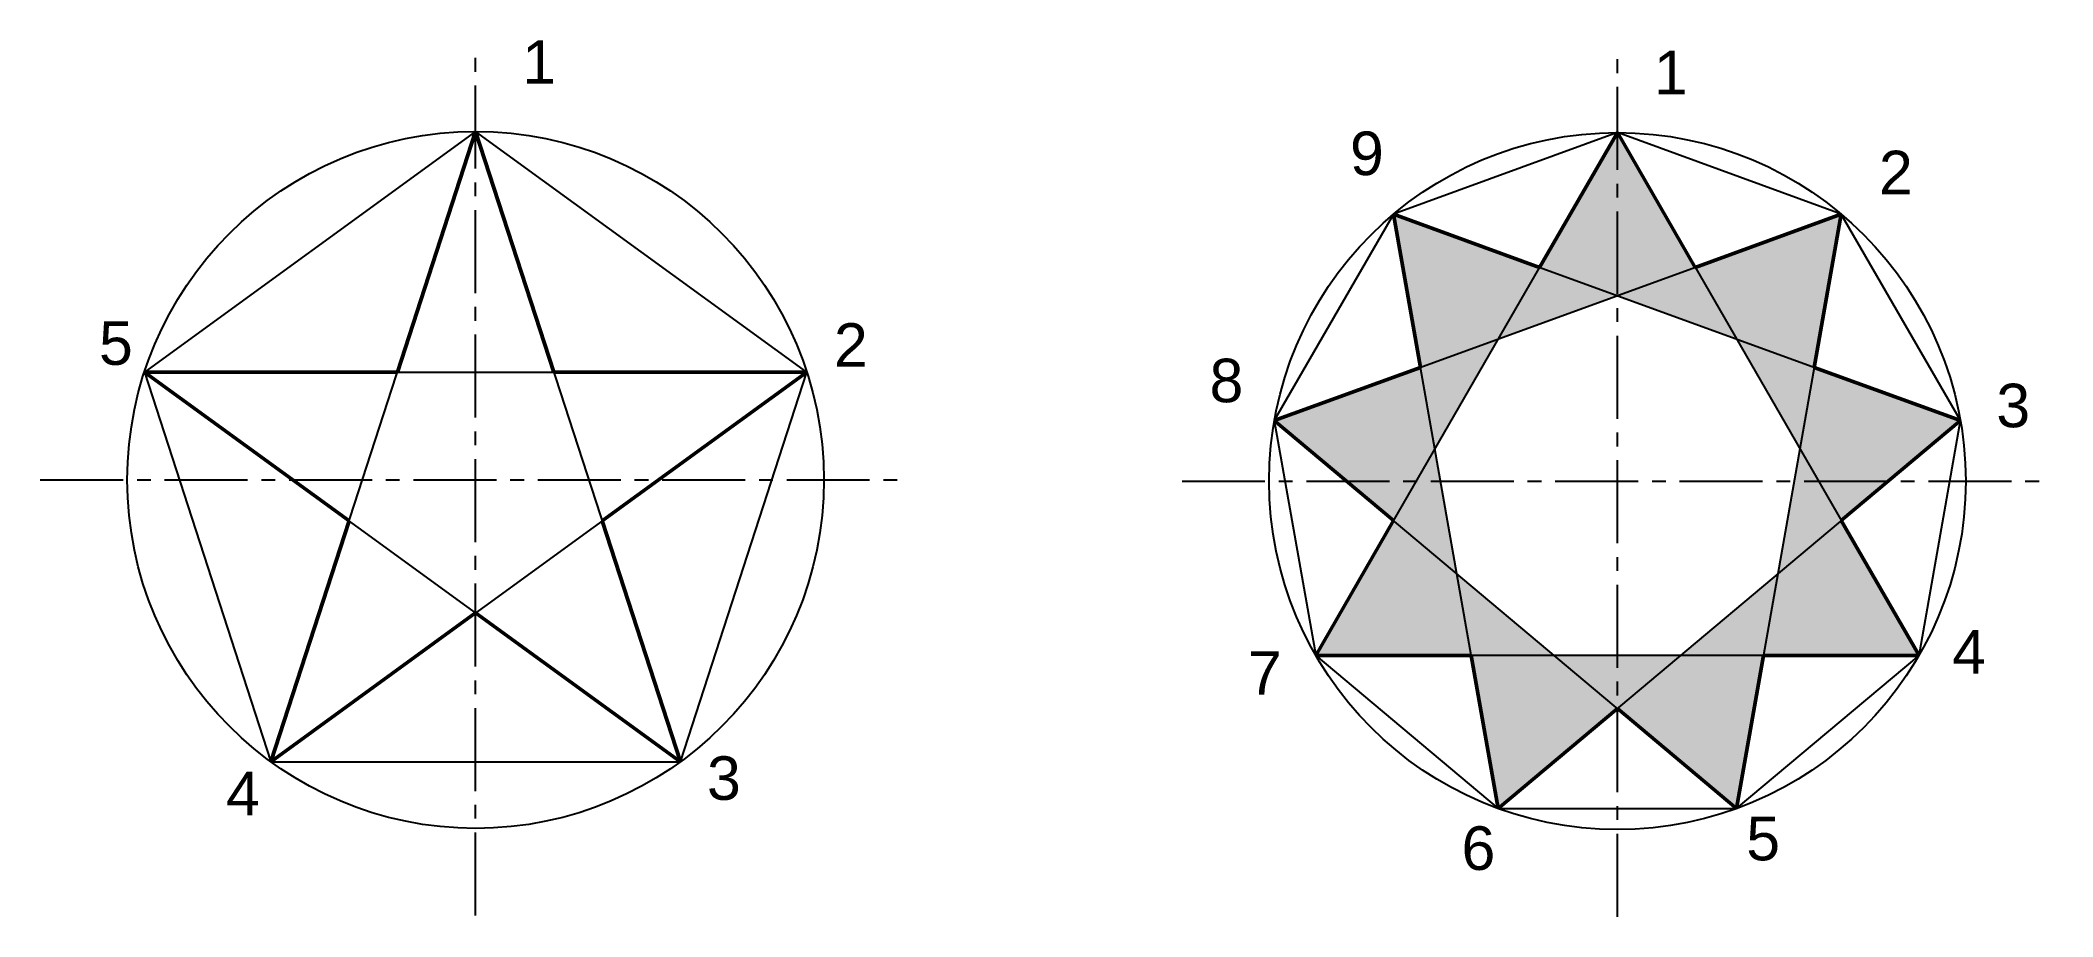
# Model space of a CAD drawing. Header units: millimetres. Extents: x -14 to 274, y 417 to 1321.
# Drawn here: x -13.7 to 217.4, y 585.2 to 685.8 of the extents above; entities outside this region: 4.
import ezdxf

# ---------------------------------------------------------------- set-up
doc = ezdxf.new("R2010")
doc.units = ezdxf.units.MM
doc.linetypes.add('CENTER2', pattern=[28.575, 19.05, -3.175, 3.175, -3.175])
doc.layers.get('0').update_dxf_attribs({"linetype": 'CONTINUOUS'})
doc.styles.get("Standard").update_dxf_attribs({"font": 'arial.ttf'})

msp = doc.modelspace()

# ---------------------------------------------------------------- hatches: boundary and pattern name
at = {"lineweight": 50}
h = msp.add_hatch(color=6, dxfattribs=at)
h.dxf.hatch_style = 1
h.paths.add_polyline_path([(141.68, 665.8), (144.79, 648.21), (153.72, 651.46), (158.47, 659.69)])
h.paths.add_polyline_path([(167.4, 675.16), (158.47, 659.69), (167.4, 656.44)])
h.paths.add_polyline_path([(176.33, 659.69), (167.4, 675.16), (167.4, 656.44)])
h.paths.add_polyline_path([(190.01, 648.21), (193.11, 665.8), (176.33, 659.69), (181.08, 651.46)])
h.paths.add_polyline_path([(198.51, 635.16), (206.79, 642.1), (190.01, 648.21), (188.36, 638.85), (190.49, 635.16)])
h.paths.add_polyline_path([(193.11, 630.62), (198.51, 635.16), (190.49, 635.16)])
h.paths.add_polyline_path([(202.04, 615.16), (193.11, 630.62), (185.83, 624.51), (184.18, 615.16)])
h.paths.add_polyline_path([(167.4, 609.05), (181.08, 597.57), (184.18, 615.16), (174.68, 615.16)])
h.paths.add_polyline_path([(153.72, 597.57), (167.4, 609.05), (160.12, 615.16), (150.61, 615.16)])
h.paths.add_polyline_path([(141.68, 630.62), (132.76, 615.16), (150.61, 615.16), (148.96, 624.51)])
h.paths.add_polyline_path([(128, 642.1), (136.28, 635.16), (144.3, 635.16), (146.44, 638.85), (144.79, 648.21)])
h.paths.add_polyline_path([(136.28, 635.16), (141.68, 630.62), (144.3, 635.16)])
h = msp.add_hatch(color=3, dxfattribs=at)
h.dxf.hatch_style = 1
h.paths.add_polyline_path([(153.72, 651.46), (167.4, 656.44), (158.47, 659.69)])
h.paths.add_polyline_path([(181.08, 651.46), (176.33, 659.69), (167.4, 656.44)])
h.paths.add_polyline_path([(181.08, 651.46), (188.36, 638.85), (190.01, 648.21)])
h.paths.add_polyline_path([(190.49, 635.16), (188.36, 638.85), (187.7, 635.16)])
h.paths.add_polyline_path([(187.7, 635.16), (185.83, 624.51), (193.11, 630.62), (190.49, 635.16)])
h.paths.add_polyline_path([(185.83, 624.51), (174.68, 615.16), (184.18, 615.16)])
h.paths.add_polyline_path([(167.4, 609.05), (174.68, 615.16), (167.4, 615.16)])
h.paths.add_polyline_path([(160.12, 615.16), (167.4, 609.05), (167.4, 615.16)])
h.paths.add_polyline_path([(160.12, 615.16), (148.96, 624.51), (150.61, 615.16)])
h.paths.add_polyline_path([(141.68, 630.62), (148.96, 624.51), (147.09, 635.16), (144.3, 635.16)])
h.paths.add_polyline_path([(146.44, 638.85), (144.3, 635.16), (147.09, 635.16)])
h.paths.add_polyline_path([(146.44, 638.85), (153.72, 651.46), (144.79, 648.21)])

# ---------------------------------------------------------------- linework, layer by layer
at = {"linetype": 'CENTER2', "lineweight": -3, "ltscale": 0.5}
for p, q in [((224.31, 1220.6), (224.31, 1320.6)), ((174.31, 1270.6), (274.31, 1270.6)), ((36.28, 585.3), (36.28, 685.3)), ((167.4, 585.16), (167.4, 685.16)), ((-13.72, 635.3), (86.28, 635.3)), ((117.4, 635.16), (217.4, 635.16))]:
    msp.add_line(p, q, dxfattribs=at)
at = {"lineweight": -3}
for p, q in [((12.77, 602.94), (36.28, 675.3)), ((36.28, 675.3), (59.79, 602.94)), ((132.76, 615.16), (167.4, 675.16)), ((167.4, 675.16), (202.04, 615.16)), ((128, 642.1), (193.11, 665.8)), ((153.72, 597.57), (141.68, 665.8)), ((141.68, 665.8), (206.79, 642.1)), ((193.11, 665.8), (181.08, 597.57)), ((59.79, 602.94), (-1.76, 647.66)), ((-1.76, 647.66), (74.32, 647.66)), ((74.32, 647.66), (12.77, 602.94)), ((181.08, 597.57), (128, 642.1)), ((206.79, 642.1), (153.72, 597.57)), ((202.04, 615.16), (132.76, 615.16))]:
    msp.add_line(p, q, dxfattribs=at)
at = {"color": 1, "lineweight": 50}
for p, q in [((27.3, 647.66), (36.28, 675.3)), ((36.28, 675.3), (45.26, 647.66)), ((21.75, 630.58), (-1.76, 647.66)), ((-1.76, 647.66), (27.3, 647.66)), ((45.26, 647.66), (74.32, 647.66)), ((74.32, 647.66), (50.81, 630.58)), ((12.77, 602.94), (21.75, 630.58)), ((50.81, 630.58), (59.79, 602.94)), ((36.28, 620.02), (12.77, 602.94)), ((59.79, 602.94), (36.28, 620.02))]:
    msp.add_line(p, q, dxfattribs=at)
at = {"color": 5, "lineweight": 50}
for p, q in [((158.47, 659.69), (167.4, 675.16)), ((167.4, 675.16), (176.33, 659.69)), ((144.79, 648.21), (141.68, 665.8)), ((141.68, 665.8), (158.47, 659.69)), ((176.33, 659.69), (193.11, 665.8)), ((193.11, 665.8), (190.01, 648.21)), ((128, 642.1), (144.79, 648.21)), ((190.01, 648.21), (206.79, 642.1)), ((141.68, 630.62), (128, 642.1)), ((206.79, 642.1), (193.11, 630.62)), ((132.76, 615.16), (141.68, 630.62)), ((193.11, 630.62), (202.04, 615.16)), ((150.61, 615.16), (132.76, 615.16)), ((153.72, 597.57), (150.61, 615.16)), ((184.18, 615.16), (181.08, 597.57)), ((202.04, 615.16), (184.18, 615.16)), ((167.4, 609.05), (153.72, 597.57)), ((181.08, 597.57), (167.4, 609.05))]:
    msp.add_line(p, q, dxfattribs=at)
msp.add_line((34.02, 417.14), (34.02, 417.14))
at = {"lineweight": -3}
for points in [[(36.28, 675.3), (-1.76, 647.66), (12.77, 602.94), (59.79, 602.94), (74.32, 647.66)], [(167.4, 675.16), (141.68, 665.8), (128, 642.1), (132.76, 615.16), (153.72, 597.57), (181.08, 597.57), (202.04, 615.16), (206.79, 642.1), (193.11, 665.8)]]:
    msp.add_lwpolyline(points, close=True, dxfattribs=at)
for centre in [(224.31, 1270.6), (36.28, 635.3), (167.4, 635.16)]:
    msp.add_circle(centre, 40, dxfattribs=at)

# ---------------------------------------------------------------- texts
at = {"color": 1}
for s, p in [('1', (41.64, 680.76)), ('5', (-6.97, 648.5)), ('2', (77.43, 648.28)), ('3', (62.85, 598.57)), ('4', (7.62, 596.8))]:
    msp.add_text(s, height=5, dxfattribs=at).set_placement(p)
at = {"color": 5}
for s, p in [('1', (171.59, 679.56)), ('9', (136.69, 670.28)), ('2', (197.44, 668.08)), ('8', (120.56, 644.21)), ('3', (210.92, 641.34)), ('4', (205.84, 613.06)), ('7', (124.98, 610.63)), ('5', (182.2, 591.63)), ('6', (149.5, 590.53))]:
    msp.add_text(s, height=5, dxfattribs=at).set_placement(p)

doc.saveas('drawing.dxf')
